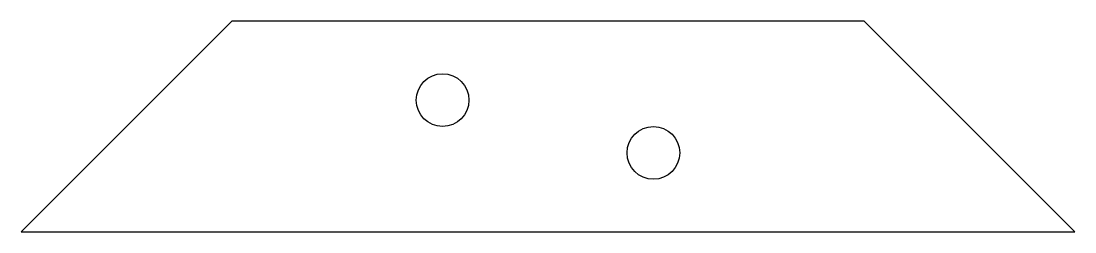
# Model space of a CAD drawing. Header units: millimetres. Extents: x 0 to 100, y 0 to 20.
import ezdxf

# ---------------------------------------------------------------- set-up
doc = ezdxf.new("R2010")
doc.units = ezdxf.units.MM

msp = doc.modelspace()

# ---------------------------------------------------------------- linework, layer by layer
msp.add_lwpolyline([(100, 0), (80, 20), (20, 20), (0, 0)], close=True)
for centre in [(40, 12.5), (60, 7.5)]:
    msp.add_circle(centre, 2.5)

doc.saveas('drawing.dxf')
